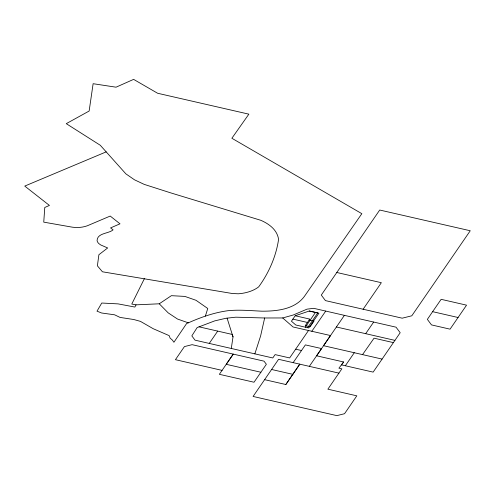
<?xml version="1.0" encoding="UTF-8"?>
<svg xmlns="http://www.w3.org/2000/svg" width="495" height="495" viewBox="0 0 495 495"><rect width="100%" height="100%" fill="white"/><g stroke="black" fill="none" stroke-linecap="round" stroke-linejoin="round"><path stroke-width="0.74" d="M231.289 348.48L233.021 336.86L232.266 334.447L199.064 326.836L197.146 327.572L191.837 335.882L195.03 340.164L272.776 357.965L275.096 354.612L289.649 357.941L308.49 330.518M309.332 366.356L316.596 355.794L343.641 361.981L341.451 364.864L373.143 372.116L400.195 332.714L396.025 327.176L313.737 308.329L307.024 309.146L293.226 315.012L282.713 317.957L264.658 317.982L260.618 335.938L254.851 353.869M205.382 316.07L207.764 308.496L196.02 300.298L184.913 296.418L171.381 295.676L159.254 303.8L136.063 304.846L131.775 304.06L144.453 278.518M136.063 304.846L134.869 307.055L118.113 303.887L101.753 303.033L97.008 311.169L101.593 312.995L114.605 314.808L120.05 317.419L133.761 319.51L140.444 321.373L153.19 328.699L169.179 335.641L170.125 338.153L172.359 340.04L173.912 342.268L186.658 323.464L188.347 322.833C200.939 317.246 213.908 312.648 227.607 310.749C239.017 309.536 250.458 310.656 261.874 311.188C277.423 311.262 296.078 309.214 305.372 294.989L361.845 213.679L231.87 138.26L248.861 114.159L157.614 93.258L133.625 79.373L116.04 87.188L93.122 83.705L89.143 111.035L66.262 123.663L100.262 145.252L125.879 173.856L134.51 179.815L144.243 184.394L170.744 192.883L260.723 220.269C269.008 223.845 277.256 229.822 278.574 239.407C276.086 256.453 268.791 273.011 258.693 286.846A29.948 17.288 0 0 1 238.33 293.789L232.297 293.51L102.434 271.786L97.391 265.815L98.889 254.721L107.669 247.964L100.708 244.945L98.913 243.658A12.208 7.048 0 0 1 97.082 240.514C97.385 232.805 108.745 233.776 113.083 229.841L110.571 227.91L120 223.82L110.218 216.061L87.231 225.813C82.486 227.502 77.331 227.867 72.357 227.18L43.752 222.144L44.773 207.467L49.432 205.437L24.75 186.083L106.19 151.872M293.151 362.649L305.384 344.897L321.564 348.567L316.596 355.794L344.396 315.352M338.927 373.125L278.586 359.308L253.087 396.452L336.854 415.627L344.545 413.715L356.821 395.833L327.876 389.181L341.853 368.837L338.927 368.169L343.641 361.981M432.63 311.664L427.364 319.368L431.485 324.906L450.06 329.163L466.55 305.161L441.132 299.327L432.63 311.664L458.067 317.505M285.832 384.516L299.791 364.159L285.832 384.516L264.627 379.665M209.243 343.419L217.701 331.124M295.193 315.754L291.444 321.206L295.781 324.992L308.75 327.968L318.929 313.174L309.387 310.984L295.193 315.754L309.771 319.096L305.267 325.648L310.124 326.762L313.985 321.15L309.121 320.036M260.884 372.246L254.022 382.233L219.359 374.313L233.256 354.111L226.234 364.314L260.884 372.246L266.372 364.277L264.002 361.152L192.103 344.675L184.425 346.593L175.422 359.686L222.076 370.384M336.798 272.491L321.298 295.07L325.425 300.607L402.194 318.186L411.803 315.798L470.25 230.757L379.714 210.029L336.798 272.491L381.342 282.701L363.107 309.251M305.335 327.183L315.457 312.456M307.599 327.702L317.722 312.976L309.245 311.033M311.831 331.266L325.716 311.077M365.663 333.68L373.663 322.053M345.343 365.749L354.278 352.737M362.544 354.624L374.047 338.178L393.395 342.614M199.064 326.836L214.681 320.896L225.85 318.291L235.775 317.19L264.658 317.982M336.408 326.985L394.917 340.368M292.873 319.12L307.457 322.462M382.078 359.085L323.544 345.702L330.512 335.548L293.034 326.972L282.713 317.957M295.67 349.192L301.542 350.534M271.606 369.487L292.83 374.344M188.347 322.833L177.507 319.034L168.189 312.871L159.254 303.8M227.094 318.155L233.021 336.86"/></g></svg>
